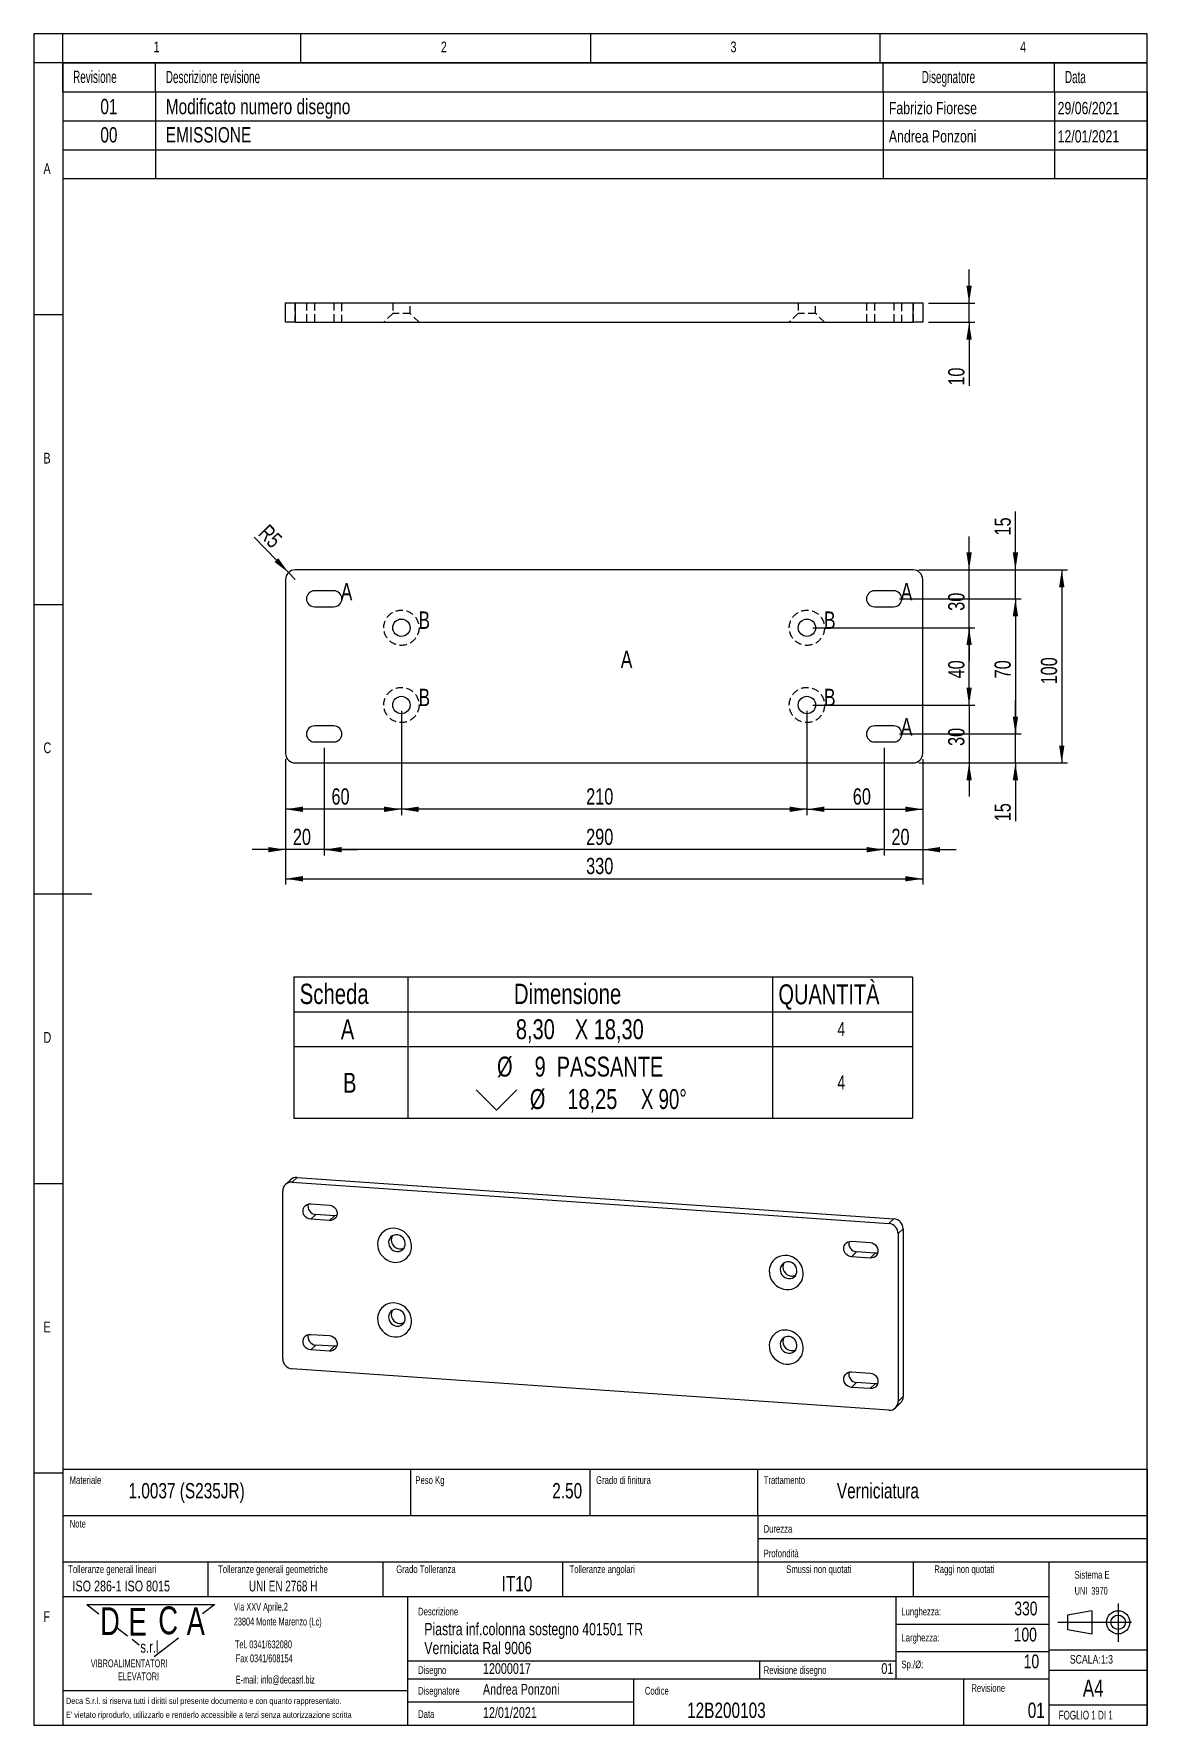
# Model space of a CAD drawing. Extents: x 23 to 600, y 10 to 886.
import ezdxf

# ---------------------------------------------------------------- set-up
doc = ezdxf.new("R2010")
doc.units = 0
doc.header["$LTSCALE"] = 3
doc.linetypes.add('CENTERX2', pattern=[20.32, 12.7, -2.54, 2.54, -2.54])
doc.linetypes.add('HIDDEN', pattern=[1.905, 1.27, -0.635])
doc.layers.get('0').update_dxf_attribs({"linetype": 'CONTINUOUS'})
doc.layers.add('FORMAT', color=7, linetype='CONTINUOUS')
doc.layers.add('TESTO', color=179, linetype='CONTINUOUS')
doc.styles.add('SLDTEXTSTYLE0', font='TXT', dxfattribs={"width": 0.75})
doc.styles.add('SLDTEXTSTYLE1', font='TXT', dxfattribs={"width": 0.692308})
doc.styles.add('SLDTEXTSTYLE2', font='TXT', dxfattribs={"width": 0.694444})
doc.styles.add('SLDTEXTSTYLE3', font='TXT', dxfattribs={"width": 0.732984})
doc.styles.add('SLDTEXTSTYLE4', font='TXT', dxfattribs={"width": 0.643617})
doc.styles.add('SLDTEXTSTYLE5', font='TXT', dxfattribs={"width": 0.605})
doc.styles.add('SLDTEXTSTYLE6', font='TXT', dxfattribs={"width": 0.7})
doc.dimstyles.new('SLDDIMSTYLE0', dxfattribs={"dimtxt": 8.4, "dimasz": 9, "dimexe": 0, "dimexo": 0.0625, "dimgap": 2.1, "dimtad": 1, "dimrnd": 1e-09, "dimzin": 12, "dimtxsty": 'SLDTEXTSTYLE0', "dimsah": 1, "dimcen": 0.09, "dimazin": 3, "dimtfac": 1, "dimtmove": 0, "dimatfit": 3, "dimtolj": 1, "dimtzin": 12})
doc.dimstyles.new('SLDDIMSTYLE1', dxfattribs={"dimtxt": 8.4, "dimasz": 9, "dimexe": 0, "dimexo": 0.0625, "dimgap": 2.1, "dimtad": 1, "dimrnd": 1e-09, "dimzin": 12, "dimtxsty": 'SLDTEXTSTYLE0', "dimsah": 1, "dimcen": 0.09, "dimazin": 3, "dimtfac": 1, "dimtofl": 0, "dimtmove": 0, "dimatfit": 3, "dimtolj": 1, "dimtzin": 12})
doc.dimstyles.new('SLDDIMSTYLE2', dxfattribs={"dimtxt": 8.4, "dimasz": 9, "dimexe": 0, "dimexo": 0.0625, "dimgap": 2.1, "dimtad": 1, "dimrnd": 1e-09, "dimzin": 12, "dimtxsty": 'SLDTEXTSTYLE0', "dimsah": 1, "dimcen": 0, "dimazin": 3, "dimtfac": 1, "dimtofl": 0, "dimtmove": 0, "dimatfit": 3, "dimtolj": 1, "dimtzin": 12})

# ---------------------------------------------------------------- blocks, each defined once
blk = doc.blocks.new('SW_NOTE_0')
at = {"color": 0, "linetype": 'CONTINUOUS', "char_height": 3.969, "attachment_point": 1}
for s, insert, style in [('Sistema E', (0, 5.12), 'SLDTEXTSTYLE0'), ('UNI  3970', (0, -3.18), 'SLDTEXTSTYLE2')]:
    blk.add_mtext(s, dxfattribs=dict(at, insert=insert, style=style))
blk = doc.blocks.new('SW_NOTE_0_1')
at = {"color": 0, "linetype": 'CONTINUOUS', "char_height": 3.175, "attachment_point": 1, "style": 'SLDTEXTSTYLE0'}
for s, insert in [('Deca S.r.l. si riserva tutti i diritti sul presente documento e con quanto rappresentato.', (0, 4.09)), ("E' vietato riprodurlo, utilizzarlo e renderlo accessibile a terzi senza autorizzazione scritta", (0, -3.14))]:
    blk.add_mtext(s, dxfattribs=dict(at, insert=insert))
blk = doc.blocks.new('SW_SYMBOL_HOLE_SINK')
at = {"color": 0, "linetype": 'CONTINUOUS'}
for p, q in [((0, 2625), (2400, 225)), ((2400, 225), (4800, 2625))]:
    blk.add_line(p, q, dxfattribs=at)
blk = doc.blocks.new('SW_TABLEANNOTATION_0')
at = {"color": 0, "linetype": 'CONTINUOUS'}
for p, q in [((0, 0), (0, -18.09)), ((0, 0), (59.03, 0)), ((59.03, 0), (59.03, -18.09)), ((59.03, 0), (248.04, 0)), ((248.04, 0), (248.04, -18.09)), ((248.04, 0), (320.42, 0)), ((320.42, 0), (320.42, -18.09)), ((0, -18.09), (59.03, -18.09)), ((0, -18.09), (0, -36.18)), ((59.03, -18.09), (248.04, -18.09)), ((59.03, -18.09), (59.03, -36.18)), ((248.04, -18.09), (320.42, -18.09)), ((248.04, -18.09), (248.04, -36.18)), ((320.42, -18.09), (320.42, -36.18)), ((0, -36.18), (0, -73.16)), ((0, -36.18), (59.03, -36.18)), ((59.03, -36.18), (59.03, -73.16)), ((59.03, -36.18), (248.04, -36.18)), ((248.04, -36.18), (248.04, -73.16)), ((248.04, -36.18), (320.42, -36.18)), ((320.42, -36.18), (320.42, -73.16)), ((0, -73.16), (59.03, -73.16)), ((59.03, -73.16), (248.04, -73.16)), ((248.04, -73.16), (320.42, -73.16))]:
    blk.add_line(p, q, dxfattribs=at)
at = {"color": 0, "linetype": 'CONTINUOUS', "xscale": 0.0043935303, "yscale": 0.0043935303, "zscale": 0.0043935303}
blk.add_blockref('SW_SYMBOL_HOLE_SINK', (94.4, -70.03), dxfattribs=at)
at = {"color": 0, "linetype": 'CONTINUOUS', "attachment_point": 1}
for s, insert, char_height, style in [('Scheda', (3.1, -3.6), 10.5, 'SLDTEXTSTYLE0'), ('Dimensione', (114.03, -3.6), 10.5, 'SLDTEXTSTYLE0'), ('QUANTITÀ', (251.04, -3.92), 10.319, 'SLDTEXTSTYLE0'), ('A', (24.42, -22.01), 10.32, 'SLDTEXTSTYLE0'), ('8,30', (115.06, -22.01), 10.319, 'SLDTEXTSTYLE0'), ('X 18,30', (145.6, -22.01), 10.319, 'SLDTEXTSTYLE0'), ('4', (281.57, -23.4), 7.2, 'SLDTEXTSTYLE0'), ('%%c', (105.3, -41.36), 10.319, 'SLDTEXTSTYLE0'), ('9', (124.75, -41.36), 10.32, 'SLDTEXTSTYLE0'), ('PASSANTE', (136.18, -41.36), 10.319, 'SLDTEXTSTYLE0'), ('B', (25.57, -49.76), 10.32, 'SLDTEXTSTYLE0'), ('4', (281.57, -51.09), 7.2, 'SLDTEXTSTYLE0'), ('%%c', (122.27, -58.16), 10.319, 'SLDTEXTSTYLE0'), ('18,25', (141.71, -58.16), 10.319, 'SLDTEXTSTYLE0'), ('X 90°', (179.82, -58.16), 10.319, 'SLDTEXTSTYLE6')]:
    blk.add_mtext(s, dxfattribs=dict(at, insert=insert, char_height=char_height, style=style))
blk = doc.blocks.new('_D')
at = {"color": 7, "linetype": 'CONTINUOUS'}
for p, q in [((463.62, 516.68), (463.62, 460.92)), ((483.62, 510.83), (483.62, 460.92)), ((463.62, 463.92), (446.31, 463.92)), ((463.62, 463.92), (483.62, 463.92)), ((483.62, 463.92), (500.93, 463.92))]:
    blk.add_line(p, q, dxfattribs=at)
for points in [[(463.62, 463.92), (454.62, 465.3), (454.62, 462.53)], [(483.62, 463.92), (492.62, 462.53), (492.62, 465.3)]]:
    blk.add_solid(points, dxfattribs=at)
at = {"color": 7, "linetype": 'CONTINUOUS', "insert": (467.41, 474.74), "char_height": 8.4, "attachment_point": 1, "style": 'SLDTEXTSTYLE0'}
blk.add_mtext('20', dxfattribs=at)
blk = doc.blocks.new('_D_1')
at = {"color": 7, "linetype": 'CONTINUOUS'}
for p, q in [((173.62, 516.68), (173.62, 460.92)), ((463.62, 516.68), (463.62, 460.92)), ((463.62, 463.92), (173.62, 463.92))]:
    blk.add_line(p, q, dxfattribs=at)
for points in [[(173.62, 463.92), (182.62, 462.53), (182.62, 465.3)], [(463.62, 463.92), (454.62, 465.3), (454.62, 462.53)]]:
    blk.add_solid(points, dxfattribs=at)
at = {"color": 7, "linetype": 'CONTINUOUS', "insert": (309.31, 474.74), "char_height": 8.4, "attachment_point": 1, "style": 'SLDTEXTSTYLE0'}
blk.add_mtext('290', dxfattribs=at)
blk = doc.blocks.new('_D_2')
at = {"color": 7, "linetype": 'CONTINUOUS'}
for p, q in [((153.62, 510.83), (153.62, 460.92)), ((173.62, 516.68), (173.62, 460.92)), ((153.62, 463.92), (136.31, 463.92)), ((173.62, 463.92), (153.62, 463.92)), ((173.62, 463.92), (190.93, 463.92))]:
    blk.add_line(p, q, dxfattribs=at)
for points in [[(153.62, 463.92), (144.62, 465.3), (144.62, 462.53)], [(173.62, 463.92), (182.62, 462.53), (182.62, 465.3)]]:
    blk.add_solid(points, dxfattribs=at)
at = {"color": 7, "linetype": 'CONTINUOUS', "insert": (157.41, 474.74), "char_height": 8.4, "attachment_point": 1, "style": 'SLDTEXTSTYLE0'}
blk.add_mtext('20', dxfattribs=at)
blk = doc.blocks.new('_D_3')
at = {"color": 7, "linetype": 'CONTINUOUS'}
for p, q in [((426.62, 578.83), (510.62, 578.83)), ((507.62, 538.83), (507.62, 578.83)), ((426.62, 538.83), (510.62, 538.83))]:
    blk.add_line(p, q, dxfattribs=at)
for points in [[(507.62, 578.83), (506.24, 569.83), (509.01, 569.83)], [(507.62, 538.83), (509.01, 547.83), (506.24, 547.83)]]:
    blk.add_solid(points, dxfattribs=at)
at = {"color": 7, "linetype": 'CONTINUOUS', "insert": (496.79, 552.62), "char_height": 8.4, "attachment_point": 1, "rotation": 90, "style": 'SLDTEXTSTYLE0'}
blk.add_mtext('40', dxfattribs=at)
blk = doc.blocks.new('_D_4')
at = {"color": 7, "linetype": 'CONTINUOUS'}
for p, q in [((507.62, 608.83), (507.62, 626.14)), ((481.62, 608.83), (510.62, 608.83)), ((507.62, 578.83), (507.62, 608.83)), ((426.62, 578.83), (510.62, 578.83)), ((507.62, 578.83), (507.62, 561.52))]:
    blk.add_line(p, q, dxfattribs=at)
for points in [[(507.62, 608.83), (509.01, 617.83), (506.24, 617.83)], [(507.62, 578.83), (506.24, 569.83), (509.01, 569.83)]]:
    blk.add_solid(points, dxfattribs=at)
at = {"color": 7, "linetype": 'CONTINUOUS', "insert": (496.79, 587.62), "char_height": 8.4, "attachment_point": 1, "rotation": 90, "style": 'SLDTEXTSTYLE0'}
blk.add_mtext('30', dxfattribs=at)
blk = doc.blocks.new('_D_5')
at = {"color": 7, "linetype": 'CONTINUOUS'}
for p, q in [((507.62, 538.83), (507.62, 556.14)), ((426.62, 538.83), (510.62, 538.83)), ((507.62, 538.83), (507.62, 508.83)), ((481.62, 508.83), (510.62, 508.83)), ((507.62, 508.83), (507.62, 491.52))]:
    blk.add_line(p, q, dxfattribs=at)
for points in [[(507.62, 538.83), (509.01, 547.83), (506.24, 547.83)], [(507.62, 508.83), (506.24, 499.83), (509.01, 499.83)]]:
    blk.add_solid(points, dxfattribs=at)
at = {"color": 7, "linetype": 'CONTINUOUS', "insert": (496.79, 517.62), "char_height": 8.4, "attachment_point": 1, "rotation": 90, "style": 'SLDTEXTSTYLE0'}
blk.add_mtext('30', dxfattribs=at)
blk = doc.blocks.new('_D_6')
at = {"color": 7, "linetype": 'CONTINUOUS'}
for p, q in [((471.62, 593.83), (534.62, 593.83)), ((531.62, 593.83), (531.62, 523.83)), ((471.62, 523.83), (534.62, 523.83))]:
    blk.add_line(p, q, dxfattribs=at)
for points in [[(531.62, 593.83), (530.24, 584.83), (533.01, 584.83)], [(531.62, 523.83), (533.01, 532.83), (530.24, 532.83)]]:
    blk.add_solid(points, dxfattribs=at)
at = {"color": 7, "linetype": 'CONTINUOUS', "insert": (520.79, 552.62), "char_height": 8.4, "attachment_point": 1, "rotation": 90, "style": 'SLDTEXTSTYLE0'}
blk.add_mtext('70', dxfattribs=at)
blk = doc.blocks.new('_D_7')
at = {"color": 7, "linetype": 'CONTINUOUS'}
for p, q in [((531.62, 608.83), (531.62, 639.04)), ((481.62, 608.83), (534.62, 608.83)), ((531.62, 593.83), (531.62, 608.83)), ((471.62, 593.83), (534.62, 593.83)), ((531.62, 593.83), (531.62, 576.52))]:
    blk.add_line(p, q, dxfattribs=at)
for points in [[(531.62, 608.83), (533.01, 617.83), (530.24, 617.83)], [(531.62, 593.83), (530.24, 584.83), (533.01, 584.83)]]:
    blk.add_solid(points, dxfattribs=at)
at = {"color": 7, "linetype": 'CONTINUOUS', "insert": (520.79, 626.62), "char_height": 8.4, "attachment_point": 1, "rotation": 90, "style": 'SLDTEXTSTYLE0'}
blk.add_mtext('15', dxfattribs=at)
blk = doc.blocks.new('_D_8')
at = {"color": 7, "linetype": 'CONTINUOUS'}
for p, q in [((531.62, 523.83), (531.62, 541.14)), ((471.62, 523.83), (534.62, 523.83)), ((531.62, 508.83), (531.62, 523.83)), ((481.62, 508.83), (534.62, 508.83)), ((531.62, 508.83), (531.62, 478.62))]:
    blk.add_line(p, q, dxfattribs=at)
for points in [[(531.62, 523.83), (533.01, 532.83), (530.24, 532.83)], [(531.62, 508.83), (530.24, 499.83), (533.01, 499.83)]]:
    blk.add_solid(points, dxfattribs=at)
at = {"color": 7, "linetype": 'CONTINUOUS', "insert": (520.79, 478.62), "char_height": 8.4, "attachment_point": 1, "rotation": 90, "style": 'SLDTEXTSTYLE0'}
blk.add_mtext('15', dxfattribs=at)
blk = doc.blocks.new('_D_9')
at = {"color": 7, "linetype": 'CONTINUOUS'}
for p, q in [((481.62, 608.83), (558.62, 608.83)), ((555.62, 608.83), (555.62, 508.83)), ((481.62, 508.83), (558.62, 508.83))]:
    blk.add_line(p, q, dxfattribs=at)
for points in [[(555.62, 608.83), (554.24, 599.83), (557.01, 599.83)], [(555.62, 508.83), (557.01, 517.83), (554.24, 517.83)]]:
    blk.add_solid(points, dxfattribs=at)
at = {"color": 7, "linetype": 'CONTINUOUS', "insert": (544.79, 549.52), "char_height": 8.4, "attachment_point": 1, "rotation": 90, "style": 'SLDTEXTSTYLE0'}
blk.add_mtext('100', dxfattribs=at)
blk = doc.blocks.new('_D_10')
at = {"color": 7, "linetype": 'CONTINUOUS'}
for p, q in [((213.62, 535.83), (213.62, 481.83)), ((423.62, 535.83), (423.62, 481.83)), ((423.62, 484.83), (213.62, 484.83))]:
    blk.add_line(p, q, dxfattribs=at)
for points in [[(213.62, 484.83), (222.62, 483.45), (222.62, 486.22)], [(423.62, 484.83), (414.62, 486.22), (414.62, 483.45)]]:
    blk.add_solid(points, dxfattribs=at)
at = {"color": 7, "linetype": 'CONTINUOUS', "insert": (309.31, 495.66), "char_height": 8.4, "attachment_point": 1, "style": 'SLDTEXTSTYLE0'}
blk.add_mtext('210', dxfattribs=at)
blk = doc.blocks.new('_D_11')
at = {"color": 7, "linetype": 'CONTINUOUS'}
for p, q in [((213.62, 535.83), (213.62, 481.83)), ((153.62, 510.83), (153.62, 481.83)), ((213.62, 484.83), (153.62, 484.83))]:
    blk.add_line(p, q, dxfattribs=at)
for points in [[(153.62, 484.83), (162.62, 483.45), (162.62, 486.22)], [(213.62, 484.83), (204.62, 486.22), (204.62, 483.45)]]:
    blk.add_solid(points, dxfattribs=at)
at = {"color": 7, "linetype": 'CONTINUOUS', "insert": (177.41, 495.66), "char_height": 8.4, "attachment_point": 1, "style": 'SLDTEXTSTYLE0'}
blk.add_mtext('60', dxfattribs=at)
blk = doc.blocks.new('_D_12')
at = {"color": 7, "linetype": 'CONTINUOUS'}
for p, q in [((423.62, 535.83), (423.62, 481.83)), ((483.62, 510.83), (483.62, 481.83)), ((423.62, 484.83), (483.62, 484.83))]:
    blk.add_line(p, q, dxfattribs=at)
for points in [[(423.62, 484.83), (432.62, 483.45), (432.62, 486.22)], [(483.62, 484.83), (474.62, 486.22), (474.62, 483.45)]]:
    blk.add_solid(points, dxfattribs=at)
at = {"color": 7, "linetype": 'CONTINUOUS', "insert": (447.41, 495.66), "char_height": 8.4, "attachment_point": 1, "style": 'SLDTEXTSTYLE0'}
blk.add_mtext('60', dxfattribs=at)
blk = doc.blocks.new('_D_13')
at = {"color": 7, "linetype": 'CONTINUOUS'}
for p, q in [((153.62, 510.83), (153.62, 445.83)), ((483.62, 510.83), (483.62, 445.83)), ((153.62, 448.83), (483.62, 448.83))]:
    blk.add_line(p, q, dxfattribs=at)
for points in [[(153.62, 448.83), (162.62, 447.45), (162.62, 450.22)], [(483.62, 448.83), (474.62, 450.22), (474.62, 447.45)]]:
    blk.add_solid(points, dxfattribs=at)
at = {"color": 7, "linetype": 'CONTINUOUS', "insert": (309.31, 459.66), "char_height": 8.4, "attachment_point": 1, "style": 'SLDTEXTSTYLE0'}
blk.add_mtext('330', dxfattribs=at)
blk = doc.blocks.new('_D_14')
at = {"color": 7, "linetype": 'CONTINUOUS'}
for q in [(137.45, 625.68), (158.62, 603.83)]:
    blk.add_line((155.14, 607.42), q, dxfattribs=at)
blk.add_solid([(155.14, 607.42), (149.87, 614.85), (147.88, 612.92)], dxfattribs=at)
at = {"color": 7, "linetype": 'CONTINUOUS', "insert": (145.06, 633.05), "char_height": 8.4, "attachment_point": 1, "rotation": 314.0984, "style": 'SLDTEXTSTYLE0'}
blk.add_mtext('R5', dxfattribs=at)
blk = doc.blocks.new('_D_15')
at = {"color": 7, "linetype": 'CONTINUOUS'}
for p, q in [((507.62, 747.04), (507.62, 764.35)), ((486.62, 747.04), (510.62, 747.04)), ((507.62, 737.04), (507.62, 747.04)), ((486.62, 737.04), (510.62, 737.04)), ((507.62, 737.04), (507.62, 704.22))]:
    blk.add_line(p, q, dxfattribs=at)
for points in [[(507.62, 747.04), (509.01, 756.04), (506.24, 756.04)], [(507.62, 737.04), (506.24, 728.04), (509.01, 728.04)]]:
    blk.add_solid(points, dxfattribs=at)
at = {"color": 7, "linetype": 'CONTINUOUS', "insert": (496.79, 704.22), "char_height": 8.4, "attachment_point": 1, "rotation": 90, "style": 'SLDTEXTSTYLE0'}
blk.add_mtext('10', dxfattribs=at)

msp = doc.modelspace()

# ---------------------------------------------------------------- linework, layer by layer
at = {"color": 7, "linetype": 'CONTINUOUS'}
for p, q in [((599.853, 886.456), (23.253, 886.456)), ((23.253, 886.456), (23.253, 10.456)), ((38.253, 871.456), (38.253, 886.456)), ((161.553, 871.456), (161.553, 886.456)), ((311.553, 886.456), (311.553, 871.456)), ((461.553, 871.456), (461.553, 886.456)), ((599.853, 871.456), (599.853, 886.456)), ((38.253, 871.456), (23.253, 871.456)), ((38.253, 871.456), (38.253, 10.456)), ((599.853, 871.456), (38.253, 871.456)), ((38.253, 856.456), (38.253, 871.456)), ((38.253, 871.456), (599.853, 871.456)), ((86.253, 856.456), (86.253, 871.456)), ((463.089, 856.456), (463.089, 871.456)), ((551.853, 856.456), (551.853, 871.456)), ((599.853, 10.456), (599.853, 871.456)), ((599.853, 856.456), (599.853, 871.456)), ((38.253, 856.456), (599.853, 856.456)), ((38.253, 856.456), (38.253, 811.456)), ((86.253, 856.456), (86.253, 811.456)), ((463.089, 856.456), (463.089, 811.456)), ((551.853, 856.456), (551.853, 811.456)), ((599.853, 856.456), (599.853, 811.456)), ((38.253, 841.456), (599.853, 841.456)), ((38.253, 826.456), (599.853, 826.456)), ((38.253, 811.456), (599.853, 811.456)), ((153.621, 737.043), (153.621, 747.043)), ((153.621, 747.043), (158.621, 747.043)), ((158.621, 747.043), (158.621, 737.043)), ((158.621, 747.043), (478.621, 747.043)), ((478.621, 737.043), (478.621, 747.043)), ((478.621, 747.043), (483.621, 747.043)), ((483.621, 747.043), (483.621, 737.043)), ((38.253, 740.956), (23.253, 740.956)), ((158.621, 737.043), (153.621, 737.043)), ((158.621, 737.043), (478.621, 737.043)), ((483.621, 737.043), (478.621, 737.043)), ((478.621, 608.831), (158.621, 608.831)), ((153.621, 603.831), (153.621, 513.831)), ((178.621, 597.981), (168.621, 597.981)), ((468.621, 597.981), (458.621, 597.981)), ((483.621, 513.831), (483.621, 603.831)), ((23.253, 590.956), (38.253, 590.956)), ((168.621, 589.681), (178.621, 589.681)), ((458.621, 589.681), (468.621, 589.681)), ((178.621, 527.981), (168.621, 527.981)), ((468.621, 527.981), (458.621, 527.981)), ((168.621, 519.681), (178.621, 519.681)), ((458.621, 519.681), (468.621, 519.681)), ((158.621, 508.831), (478.621, 508.831)), ((23.253, 440.956), (53.253, 440.956)), ((23.253, 290.956), (38.253, 290.956)), ((156.098, 292.908), (153.51, 290.408)), ((159.572, 294.141), (156.984, 291.641)), ((156.984, 291.641), (466.08, 270.205)), ((159.572, 294.141), (468.668, 272.705)), ((152.154, 200.213), (152.154, 287.146)), ((166.643, 280.491), (176.302, 279.821)), ((169.231, 274.974), (166.643, 272.474)), ((176.302, 271.804), (166.643, 272.474)), ((178.89, 274.304), (169.231, 274.974)), ((178.89, 274.304), (176.302, 271.804)), ((466.08, 270.205), (468.668, 272.705)), ((473.498, 267.541), (470.909, 265.041)), ((470.909, 265.041), (470.909, 178.107)), ((473.498, 267.541), (473.498, 180.607)), ((446.761, 261.065), (456.421, 260.395)), ((449.35, 255.547), (446.761, 253.047)), ((459.009, 254.878), (449.35, 255.547)), ((459.009, 254.878), (456.421, 252.378)), ((456.421, 252.378), (446.761, 253.047)), ((166.643, 212.876), (176.302, 212.206)), ((169.231, 207.359), (166.643, 204.859)), ((176.302, 204.189), (166.643, 204.859)), ((178.89, 206.689), (169.231, 207.359)), ((178.89, 206.689), (176.302, 204.189)), ((466.08, 173.613), (156.984, 195.049)), ((446.761, 193.45), (456.421, 192.78)), ((449.35, 187.933), (446.761, 185.433)), ((456.421, 184.763), (446.761, 185.433)), ((459.009, 187.263), (449.35, 187.933)), ((459.009, 187.263), (456.421, 184.763)), ((38.253, 182.285), (38.253, 10.456)), ((38.253, 180.686), (38.253, 125.206)), ((469.554, 174.846), (472.142, 177.346)), ((470.909, 178.107), (473.498, 180.607)), ((38.253, 140.956), (23.253, 140.956)), ((38.252, 143.056), (38.252, 10.456)), ((38.252, 143.056), (599.853, 143.056)), ((218.252, 143.056), (218.252, 119.056)), ((311.252, 143.056), (311.252, 119.056)), ((398.252, 119.056), (398.252, 143.056)), ((599.853, 143.056), (599.853, 10.456)), ((38.252, 119.056), (599.853, 119.056)), ((398.252, 119.056), (398.252, 95.053)), ((398.252, 107.056), (599.853, 107.056)), ((38.252, 95.053), (599.853, 95.053)), ((113.452, 95.053), (113.452, 77.056)), ((204.044, 95.053), (204.044, 77.056)), ((296.984, 95.053), (296.984, 77.056)), ((398.301, 95.053), (398.301, 77.056)), ((478.687, 95.053), (478.687, 77.056)), ((548.852, 95.053), (548.852, 10.456)), ((38.252, 77.056), (216.752, 77.056)), ((216.752, 77.056), (216.752, 10.456)), ((216.752, 77.056), (548.852, 77.056)), ((469.754, 77.056), (469.754, 62.856)), ((469.754, 62.856), (469.754, 48.656)), ((469.754, 62.856), (548.852, 62.856)), ((571.277, 69.641), (558.515, 67.391)), ((558.515, 67.391), (558.515, 59.891)), ((571.277, 69.641), (571.216, 57.641)), ((571.216, 57.641), (558.515, 59.891)), ((469.754, 48.656), (469.754, 34.456)), ((469.754, 48.656), (548.852, 48.656)), ((548.852, 49.456), (599.853, 49.456)), ((548.853, 49.456), (599.853, 49.456)), ((548.853, 49.456), (548.853, 10.456)), ((216.752, 43.756), (469.754, 43.756)), ((399.054, 43.756), (399.054, 34.456)), ((548.853, 38.956), (599.853, 38.956)), ((38.252, 28.456), (216.949, 28.456)), ((216.752, 34.456), (548.852, 34.456)), ((333.815, 34.456), (333.815, 10.456)), ((504.771, 34.456), (504.771, 10.456)), ((333.815, 22.456), (216.752, 22.456)), ((548.853, 20.956), (599.853, 20.956)), ((23.253, 10.456), (38.253, 10.456)), ((38.252, 10.456), (599.853, 10.456)), ((38.253, 10.456), (599.853, 10.456))]:
    msp.add_line(p, q, dxfattribs=at)
at = {"color": 7, "linetype": 'HIDDEN'}
for p, q in [((158.621, 737.043), (158.621, 747.043)), ((164.471, 747.043), (164.471, 737.043)), ((168.621, 747.043), (168.621, 737.043)), ((178.621, 747.043), (178.621, 737.043)), ((182.771, 737.043), (182.771, 747.043)), ((209.121, 747.043), (209.121, 741.668)), ((218.121, 741.668), (218.121, 747.043)), ((419.121, 747.043), (419.121, 741.668)), ((428.121, 741.668), (428.121, 747.043)), ((454.471, 747.043), (454.471, 737.043)), ((458.621, 747.043), (458.621, 737.043)), ((468.621, 747.043), (468.621, 737.043)), ((472.771, 737.043), (472.771, 747.043)), ((478.621, 747.043), (478.621, 737.043)), ((209.121, 741.668), (204.496, 737.043)), ((218.121, 741.668), (209.121, 741.668)), ((222.746, 737.043), (218.121, 741.668)), ((419.121, 741.668), (414.496, 737.043)), ((428.121, 741.668), (419.121, 741.668)), ((432.746, 737.043), (428.121, 741.668))]:
    msp.add_line(p, q, dxfattribs=at)
at = {"color": 7, "linetype": 'CENTERX2'}
for p, q in [((584.833, 73.482), (584.833, 53.698)), ((553.654, 63.726), (594.147, 63.726))]:
    msp.add_line(p, q, dxfattribs=at)
at = {"color": 7, "linetype": 'CONTINUOUS', "flags": 128}
for points in [[(166.643, 272.474), (165.684, 272.657), (164.78, 273.062), (163.985, 273.666), (163.344, 274.434), (162.895, 275.321), (162.663, 276.275), (162.663, 277.241), (162.895, 278.164), (163.344, 278.988), (163.985, 279.667), (164.78, 280.161), (165.684, 280.441), (166.643, 280.491)], [(176.302, 279.821), (177.261, 279.638), (178.165, 279.233), (178.96, 278.629), (179.601, 277.861), (180.05, 276.974), (180.281, 276.02), (180.281, 275.053), (180.05, 274.131), (179.601, 273.307), (178.96, 272.628), (178.165, 272.134), (177.261, 271.854), (176.302, 271.804)], [(180.149, 274.419), (179.85, 274.354), (178.89, 274.304)], [(210.109, 250.165), (211.523, 250.181), (212.901, 250.425), (214.206, 250.89), (215.404, 251.565), (216.466, 252.432), (217.363, 253.469), (218.073, 254.648), (218.576, 255.94), (218.859, 257.31), (218.916, 258.723), (218.745, 260.143), (218.351, 261.533), (217.743, 262.857), (216.937, 264.08), (215.954, 265.171), (214.82, 266.102), (213.564, 266.848), (212.219, 267.391), (210.819, 267.715), (209.4, 267.814), (208, 267.683), (206.655, 267.327), (205.399, 266.755), (204.265, 265.982), (203.282, 265.027), (202.476, 263.915), (201.868, 262.676), (201.474, 261.341), (201.303, 259.945), (201.36, 258.523), (201.643, 257.114), (202.146, 255.753), (202.856, 254.475), (203.753, 253.314), (204.814, 252.3), (206.013, 251.459), (207.318, 250.812), (208.696, 250.377), (210.109, 250.165)], [(211.307, 255.789), (212.309, 255.836), (213.257, 256.116), (214.101, 256.612), (214.793, 257.298), (215.298, 258.137), (215.587, 259.084), (215.646, 260.087), (215.471, 261.093), (215.071, 262.048), (214.468, 262.899), (213.695, 263.601), (212.793, 264.117), (211.811, 264.418), (210.802, 264.488), (209.82, 264.323), (208.918, 263.933), (208.145, 263.337), (207.542, 262.57), (207.142, 261.671), (206.967, 260.689), (207.026, 259.677), (207.315, 258.69), (207.82, 257.781), (208.513, 256.999), (209.356, 256.386), (210.304, 255.975), (211.307, 255.789)], [(446.761, 253.047), (445.802, 253.23), (444.898, 253.636), (444.103, 254.24), (443.462, 255.008), (443.013, 255.894), (442.782, 256.849), (442.782, 257.815), (443.013, 258.737), (443.462, 259.562), (444.103, 260.241), (444.898, 260.735), (445.802, 261.015), (446.761, 261.065)], [(456.421, 260.395), (457.38, 260.212), (458.283, 259.806), (459.079, 259.202), (459.72, 258.435), (460.169, 257.548), (460.4, 256.593), (460.4, 255.627), (460.169, 254.705), (459.72, 253.88), (459.079, 253.201), (458.283, 252.708), (457.38, 252.428), (456.421, 252.378)], [(460.268, 254.993), (459.968, 254.928), (459.009, 254.878)], [(412.954, 236.098), (414.368, 236.114), (415.745, 236.358), (417.05, 236.823), (418.249, 237.498), (419.311, 238.365), (420.208, 239.402), (420.917, 240.581), (421.42, 241.872), (421.704, 243.242), (421.761, 244.656), (421.59, 246.076), (421.195, 247.466), (420.587, 248.789), (419.781, 250.013), (418.799, 251.104), (417.665, 252.035), (416.409, 252.781), (415.063, 253.323), (413.663, 253.648), (412.245, 253.746), (410.845, 253.616), (409.499, 253.26), (408.243, 252.688), (407.109, 251.914), (406.126, 250.96), (405.321, 249.848), (404.713, 248.609), (404.318, 247.274), (404.147, 245.877), (404.204, 244.456), (404.488, 243.047), (404.991, 241.685), (405.7, 240.408), (406.597, 239.247), (407.659, 238.233), (408.858, 237.391), (410.163, 236.745), (411.54, 236.31), (412.954, 236.098)], [(414.151, 241.721), (415.153, 241.769), (416.102, 242.048), (416.945, 242.544), (417.638, 243.23), (418.142, 244.07), (418.432, 245.016), (418.49, 246.02), (418.315, 247.026), (417.915, 247.98), (417.313, 248.832), (416.539, 249.534), (415.638, 250.049), (414.656, 250.35), (413.646, 250.42), (412.664, 250.256), (411.762, 249.865), (410.989, 249.27), (410.387, 248.502), (409.987, 247.603), (409.812, 246.622), (409.87, 245.61), (410.16, 244.623), (410.664, 243.714), (411.357, 242.932), (412.2, 242.319), (413.149, 241.908), (414.151, 241.721)], [(210.109, 211.528), (211.523, 211.544), (212.901, 211.788), (214.206, 212.253), (215.404, 212.928), (216.466, 213.795), (217.363, 214.832), (218.073, 216.011), (218.576, 217.303), (218.859, 218.673), (218.916, 220.086), (218.745, 221.506), (218.351, 222.896), (217.743, 224.22), (216.937, 225.443), (215.954, 226.534), (214.82, 227.465), (213.564, 228.211), (212.219, 228.754), (210.819, 229.078), (209.4, 229.177), (208, 229.046), (206.655, 228.69), (205.399, 228.118), (204.265, 227.345), (203.282, 226.39), (202.476, 225.278), (201.868, 224.039), (201.474, 222.704), (201.303, 221.308), (201.36, 219.886), (201.643, 218.477), (202.146, 217.116), (202.856, 215.838), (203.753, 214.677), (204.814, 213.663), (206.013, 212.822), (207.318, 212.175), (208.696, 211.74), (210.109, 211.528)], [(211.307, 217.152), (212.309, 217.199), (213.257, 217.479), (214.101, 217.975), (214.793, 218.661), (215.298, 219.5), (215.587, 220.447), (215.646, 221.45), (215.471, 222.456), (215.071, 223.411), (214.468, 224.262), (213.695, 224.964), (212.793, 225.48), (211.811, 225.781), (210.802, 225.851), (209.82, 225.686), (208.918, 225.295), (208.145, 224.7), (207.542, 223.933), (207.142, 223.034), (206.967, 222.052), (207.026, 221.04), (207.315, 220.053), (207.82, 219.144), (208.513, 218.362), (209.356, 217.749), (210.304, 217.338), (211.307, 217.152)], [(166.643, 204.859), (165.684, 205.042), (164.78, 205.447), (163.985, 206.051), (163.344, 206.819), (162.895, 207.706), (162.663, 208.66), (162.663, 209.627), (162.895, 210.549), (163.344, 211.373), (163.985, 212.052), (164.78, 212.546), (165.684, 212.826), (166.643, 212.876)], [(176.302, 212.206), (177.261, 212.023), (178.165, 211.618), (178.96, 211.014), (179.601, 210.246), (180.05, 209.359), (180.281, 208.405), (180.281, 207.439), (180.05, 206.516), (179.601, 205.692), (178.96, 205.013), (178.165, 204.519), (177.261, 204.239), (176.302, 204.189)], [(412.954, 197.461), (414.368, 197.477), (415.745, 197.721), (417.05, 198.186), (418.249, 198.861), (419.311, 199.728), (420.208, 200.765), (420.917, 201.944), (421.42, 203.235), (421.704, 204.605), (421.761, 206.019), (421.59, 207.439), (421.195, 208.829), (420.587, 210.152), (419.781, 211.376), (418.799, 212.467), (417.665, 213.398), (416.409, 214.144), (415.063, 214.686), (413.663, 215.011), (412.245, 215.109), (410.845, 214.979), (409.499, 214.623), (408.243, 214.051), (407.109, 213.277), (406.126, 212.323), (405.321, 211.211), (404.713, 209.972), (404.318, 208.637), (404.147, 207.24), (404.204, 205.819), (404.488, 204.41), (404.991, 203.048), (405.7, 201.771), (406.597, 200.61), (407.659, 199.596), (408.858, 198.754), (410.163, 198.108), (411.54, 197.673), (412.954, 197.461)], [(414.151, 203.084), (415.153, 203.132), (416.102, 203.411), (416.945, 203.907), (417.638, 204.593), (418.142, 205.432), (418.432, 206.379), (418.49, 207.383), (418.315, 208.389), (417.915, 209.343), (417.313, 210.195), (416.539, 210.897), (415.638, 211.412), (414.656, 211.713), (413.646, 211.783), (412.664, 211.619), (411.762, 211.228), (410.989, 210.633), (410.387, 209.865), (409.987, 208.966), (409.812, 207.985), (409.87, 206.973), (410.16, 205.986), (410.664, 205.077), (411.357, 204.295), (412.2, 203.682), (413.149, 203.271), (414.151, 203.084)], [(180.149, 206.805), (179.85, 206.739), (178.89, 206.689)], [(446.761, 185.433), (445.802, 185.616), (444.898, 186.021), (444.103, 186.625), (443.462, 187.393), (443.013, 188.28), (442.782, 189.234), (442.782, 190.2), (443.013, 191.123), (443.462, 191.947), (444.103, 192.626), (444.898, 193.12), (445.802, 193.4), (446.761, 193.45)], [(456.421, 192.78), (457.38, 192.597), (458.283, 192.192), (459.079, 191.587), (459.72, 190.82), (460.169, 189.933), (460.4, 188.979), (460.4, 188.012), (460.169, 187.09), (459.72, 186.265), (459.079, 185.587), (458.283, 185.093), (457.38, 184.813), (456.421, 184.763)], [(460.268, 187.378), (459.968, 187.313), (459.009, 187.263)]]:
    msp.add_lwpolyline(points, dxfattribs=at)
at = {"color": 7, "linetype": 'HIDDEN'}
for centre in [(213.621, 578.831), (423.621, 578.831), (213.621, 538.831), (423.621, 538.831)]:
    msp.add_circle(centre, 9.125, dxfattribs=at)
at = {"color": 7, "linetype": 'CONTINUOUS'}
for centre, radius in [((213.621, 578.831), 4.5), ((423.621, 578.831), 4.5), ((213.621, 538.831), 4.5), ((423.621, 538.831), 4.5), ((584.833, 63.726), 6), ((584.833, 63.726), 3.75)]:
    msp.add_circle(centre, radius, dxfattribs=at)
for centre, radius, start, end in [((158.621, 603.831), 5, 90, 180), ((478.621, 603.831), 5, 0, 90), ((168.621, 593.831), 4.15, 90, 270), ((178.621, 593.831), 4.15, 270, 90), ((458.621, 593.831), 4.15, 90, 270), ((468.621, 593.831), 4.15, 270, 90), ((168.621, 523.831), 4.15, 90, 270), ((178.621, 523.831), 4.15, 270, 90), ((458.621, 523.831), 4.15, 90, 270), ((468.621, 523.831), 4.15, 270, 90), ((158.621, 513.831), 5, 180, 270), ((478.621, 513.831), 5, 270, 0), ((156.612, 287.198), 4.459, 85.223201, 180.662355), ((159.213, 289.642), 4.514, 85.446876, 133.64815), ((169.538, 279.263), 4.301, 165.015988, 265.901568), ((468.254, 267.477), 5.244, 0.690044, 85.471074), ((212.955, 261.709), 4.584, 150.637286, 266.783612), ((465.666, 264.977), 5.244, 0.690044, 85.471074), ((213.009, 261.245), 4.124, 265.665318, 299.563578), ((449.657, 259.837), 4.301, 165.015988, 265.901568), ((415.799, 247.642), 4.584, 150.637286, 266.783612), ((415.854, 247.178), 4.124, 265.665318, 299.563578), ((212.955, 223.072), 4.584, 150.637286, 266.783612), ((213.009, 222.608), 4.124, 265.665318, 299.563578), ((169.538, 211.649), 4.301, 165.015988, 265.901568), ((415.799, 209.005), 4.584, 150.637286, 266.783612), ((415.854, 208.541), 4.124, 265.665318, 299.563578), ((157.398, 200.276), 5.244, 180.690044, 265.471074), ((449.657, 192.222), 4.301, 165.015988, 265.901568), ((466.451, 178.056), 4.459, 265.223201, 0.662355), ((468.991, 180.568), 4.507, 314.356061, 0.493876)]:
    msp.add_arc(centre, radius, start, end, dxfattribs=at)
at = {"layer": 'TESTO'}
for p, q in [((50.707, 72.88), (116.92, 72.88)), ((50.707, 72.88), (56.936, 68.095)), ((116.92, 72.88), (110.636, 68.053)), ((66.395, 60.828), (71.816, 56.663)), ((74.109, 54.937), (77.773, 52.07)), ((98.102, 55.531), (85.509, 45.857))]:
    msp.add_line(p, q, dxfattribs=at)

# ---------------------------------------------------------------- block references
at = {"color": 7, "linetype": 'CONTINUOUS'}
for name, p in [('SW_TABLEANNOTATION_0', (157.857, 398.068)), ('SW_NOTE_0', (562.267, 85.208)), ('SW_NOTE_0_1', (39.877, 20.539))]:
    msp.add_blockref(name, p, dxfattribs=at)

# ---------------------------------------------------------------- texts
for s, insert, char_height, attachment_point, style in [('1', (85.303, 882.46), 5.556, 1, 'SLDTEXTSTYLE0'), ('2', (234.053, 882.46), 5.556, 1, 'SLDTEXTSTYLE0'), ('3', (384.053, 882.46), 5.556, 1, 'SLDTEXTSTYLE0'), ('4', (534.053, 882.46), 5.556, 1, 'SLDTEXTSTYLE0'), ('Revisione', (43.592, 867.342), 6.35, 1, 'SLDTEXTSTYLE5'), ('Descrizione revisione', (91.597, 867.287), 6.35, 1, 'SLDTEXTSTYLE5'), ('Disegnatore', (483.076, 867.287), 6.35, 1, 'SLDTEXTSTYLE5'), ('Data', (557.231, 867.287), 6.35, 1, 'SLDTEXTSTYLE5'), ('01', (57.715, 852.765), 7.9375, 1, 'SLDTEXTSTYLE0'), ('Modificato numero disegno', (91.597, 852.765), 7.9375, 1, 'SLDTEXTSTYLE0'), ('Fabrizio Fiorese', (466.088, 851.186), 6.35, 1, 'SLDTEXTSTYLE0'), ('29/06/2021', (553.476, 851.186), 6.35, 1, 'SLDTEXTSTYLE0'), ('00', (57.715, 838.119), 7.9375, 1, 'SLDTEXTSTYLE0'), ('EMISSIONE', (91.597, 838.119), 7.9375, 1, 'SLDTEXTSTYLE0'), ('Andrea Ponzoni', (466.088, 836.54), 6.35, 1, 'SLDTEXTSTYLE0'), ('12/01/2021', (553.476, 836.54), 6.35, 1, 'SLDTEXTSTYLE0'), ('A', (28.253, 819.46), 5.556, 1, 'SLDTEXTSTYLE0'), ('B', (28.253, 669.46), 5.556, 1, 'SLDTEXTSTYLE0'), ('A', (182.212, 602.024), 9, 1, 'SLDTEXTSTYLE0'), ('A', (472.212, 602.024), 9, 1, 'SLDTEXTSTYLE0'), ('B', (222.46, 587.271), 9, 1, 'SLDTEXTSTYLE0'), ('B', (432.46, 587.271), 9, 1, 'SLDTEXTSTYLE0'), ('A', (327.212, 567.024), 9, 1, 'SLDTEXTSTYLE0'), ('B', (222.46, 547.271), 9, 1, 'SLDTEXTSTYLE0'), ('B', (432.46, 547.271), 9, 1, 'SLDTEXTSTYLE0'), ('A', (472.212, 532.024), 9, 1, 'SLDTEXTSTYLE0'), ('C', (28.253, 519.46), 5.556, 1, 'SLDTEXTSTYLE0'), ('D', (28.253, 369.46), 5.556, 1, 'SLDTEXTSTYLE0'), ('E', (28.253, 219.46), 5.556, 1, 'SLDTEXTSTYLE0'), ('Materiale', (41.799, 139.374), 3.9688, 1, 'SLDTEXTSTYLE0'), ('1.0037 (S235JR)', (72.286, 135.864), 7.9375, 1, 'SLDTEXTSTYLE0'), ('Peso Kg', (220.861, 139.374), 3.9688, 1, 'SLDTEXTSTYLE0'), ('2.50', (307.231, 135.864), 7.9375, 3, 'SLDTEXTSTYLE0'), ('Grado di finitura', (314.449, 139.374), 3.96875, 1, 'SLDTEXTSTYLE0'), ('Trattamento', (401.252, 139.374), 3.96875, 1, 'SLDTEXTSTYLE0'), ('Verniciatura', (439.169, 135.864), 7.9375, 1, 'SLDTEXTSTYLE0'), ('Note', (41.799, 116.775), 3.9688, 1, 'SLDTEXTSTYLE0'), ('Durezza', (401.225, 114.141), 3.9688, 1, 'SLDTEXTSTYLE0'), ('Profondità', (401.225, 101.382), 3.9688, 1, 'SLDTEXTSTYLE0'), ('Tolleranze generali lineari', (41.088, 93.215), 3.96875, 1, 'SLDTEXTSTYLE0'), ('Tolleranze generali geometriche', (118.681, 93.215), 3.96875, 1, 'SLDTEXTSTYLE0'), ('Grado Tolleranza', (210.961, 93.215), 3.96875, 1, 'SLDTEXTSTYLE0'), ('IT10', (265.526, 87.662), 7.9375, 1, 'SLDTEXTSTYLE0'), ('Tolleranze angolari', (300.724, 93.215), 3.96875, 1, 'SLDTEXTSTYLE0'), ('Smussi non quotati', (412.903, 93.215), 3.96875, 1, 'SLDTEXTSTYLE0'), ('Raggi non quotati', (489.591, 93.215), 3.96875, 1, 'SLDTEXTSTYLE0'), ('ISO 286-1 ISO 8015', (43.281, 85.294), 5.55625, 1, 'SLDTEXTSTYLE0'), ('UNI EN 2768 H', (134.625, 85.294), 5.55625, 1, 'SLDTEXTSTYLE1'), ('Descrizione', (222.274, 71.295), 3.96875, 1, 'SLDTEXTSTYLE0'), ('Lunghezza:', (472.554, 71.295), 3.9688, 1, 'SLDTEXTSTYLE0'), ('330', (543.041, 74.453), 7.1437, 3, 'SLDTEXTSTYLE0'), ('F', (28.253, 69.46), 5.556, 1, 'SLDTEXTSTYLE0'), ('Piastra inf.colonna sostegno 401501 TR', (225.484, 63.384), 6.35, 1, 'SLDTEXTSTYLE0'), ('Verniciata Ral 9006', (225.484, 53.601), 6.35, 1, 'SLDTEXTSTYLE0'), ('Larghezza:', (472.602, 57.793), 3.9688, 1, 'SLDTEXTSTYLE0'), ('100', (542.719, 60.951), 7.1437, 3, 'SLDTEXTSTYLE0'), ('Sp./Ø:', (472.602, 43.91), 3.9688, 1, 'SLDTEXTSTYLE0'), ('10', (543.912, 47.068), 7.1437, 3, 'SLDTEXTSTYLE0'), ('SCALA:1:3', (559.804, 46.815), 4.5, 1, 'SLDTEXTSTYLE0'), ('Disegno', (222.274, 40.987), 3.9688, 1, 'SLDTEXTSTYLE0'), ('12000017', (255.861, 42.566), 5.5563, 1, 'SLDTEXTSTYLE0'), ('Revisione disegno', (401.225, 40.987), 3.96875, 1, 'SLDTEXTSTYLE0'), ('01', (468.39, 42.566), 5.5563, 3, 'SLDTEXTSTYLE0'), ('Disegnatore', (222.274, 30.244), 3.96875, 1, 'SLDTEXTSTYLE0'), ('Andrea Ponzoni', (255.861, 31.823), 5.55625, 1, 'SLDTEXTSTYLE0'), ('Codice', (339.709, 30.244), 3.9688, 1, 'SLDTEXTSTYLE0'), ('Revisione', (508.802, 31.659), 3.9688, 1, 'SLDTEXTSTYLE0'), ('A4', (566.539, 34.017), 8.7312, 1, 'SLDTEXTSTYLE0'), ('Data', (222.274, 18.188), 3.9688, 1, 'SLDTEXTSTYLE0'), ('12/01/2021', (255.861, 19.767), 5.5563, 1, 'SLDTEXTSTYLE0'), ('12B200103', (361.563, 22.135), 7.9375, 1, 'SLDTEXTSTYLE0'), ('01', (546.858, 22.135), 7.9375, 3, 'SLDTEXTSTYLE0'), ('FOGLIO 1 DI 1', (554.023, 17.909), 4.5, 1, 'SLDTEXTSTYLE1')]:
    msp.add_mtext(s, dxfattribs=dict(at, insert=insert, char_height=char_height, attachment_point=attachment_point, style=style))
at = {"layer": 'FORMAT', "char_height": 4.05, "attachment_point": 1, "style": 'SLDTEXTSTYLE4'}
for s, insert in [('Via XXV Aprile,2', (126.829, 73.812)), ('23804 Monte Marenzo (Lc)', (126.829, 66.133)), ('Tel. 0341/632080', (127.432, 54.334)), ('VIBROALIMENTATORI', (52.759, 44.476)), ('Fax 0341/608154', (127.821, 47.091)), ('ELEVATORI', (66.83, 37.75)), ('E-mail: info@decasrl.biz', (127.821, 36.082))]:
    msp.add_mtext(s, dxfattribs=dict(at, insert=insert))
at = {"layer": 'TESTO', "attachment_point": 1, "style": 'SLDTEXTSTYLE3'}
for s, insert, char_height in [('D', (57.581, 71.521), 14.4), ('E', (72.286, 71.203), 14.4), ('C', (87.732, 71.941), 14.4), ('A', (102.425, 71.521), 14.4), ('s.r.l.', (78.393, 53.994), 6)]:
    msp.add_mtext(s, dxfattribs=dict(at, insert=insert, char_height=char_height))

# ---------------------------------------------------------------- dimensions: what is measured, and where the dimension line sits
at = {"color": 7, "linetype": 'CONTINUOUS'}
for base, p1, p2, dimstyle, picture, middle in [((507.621, 747.043), (483.621, 737.043), (483.621, 747.043), 'SLDDIMSTYLE0', '_D_15', (507.621, 710.426)), ((531.621, 608.831), (468.621, 593.831), (478.621, 608.831), 'SLDDIMSTYLE0', '_D_7', (531.621, 632.831)), ((507.621, 608.831), (423.621, 578.831), (478.621, 608.831), 'SLDDIMSTYLE0', '_D_4', (507.621, 593.831)), ((555.621, 508.831), (478.621, 608.831), (478.621, 508.831), 'SLDDIMSTYLE1', '_D_9', (555.621, 558.831)), ((531.621, 523.831), (468.621, 593.831), (468.621, 523.831), 'SLDDIMSTYLE1', '_D_6', (531.621, 558.831)), ((507.621, 578.831), (423.621, 538.831), (423.621, 578.831), 'SLDDIMSTYLE1', '_D_3', (507.621, 558.831)), ((507.621, 508.831), (423.621, 538.831), (478.621, 508.831), 'SLDDIMSTYLE0', '_D_5', (507.621, 523.831)), ((531.621, 523.831), (478.621, 508.831), (468.621, 523.831), 'SLDDIMSTYLE0', '_D_8', (531.621, 484.831))]:
    dim = msp.add_linear_dim(base=base, p1=p1, p2=p2, angle=90, dimstyle=dimstyle, dxfattribs=at)
    dim.commit()
    dim.dimension.update_dxf_attribs({"geometry": picture, "text_midpoint": middle, "dimtype": 160})
dim = msp.add_radius_dim(center=(158.621, 603.831), mpoint=(155.141, 607.422), dimstyle='SLDDIMSTYLE2', dxfattribs=at)
dim.commit()
dim.dimension.update_dxf_attribs({"geometry": '_D_14', "text_midpoint": (141.385, 621.618), "dimtype": 164})
for base, p1, p2, dimstyle, picture, middle in [((153.621, 484.831), (213.621, 538.831), (153.621, 513.831), 'SLDDIMSTYLE1', '_D_11', (183.621, 484.831)), ((213.621, 484.831), (423.621, 538.831), (213.621, 538.831), 'SLDDIMSTYLE1', '_D_10', (318.621, 484.831)), ((483.621, 484.831), (423.621, 538.831), (483.621, 513.831), 'SLDDIMSTYLE1', '_D_12', (453.621, 484.831)), ((153.621, 463.917), (173.621, 519.681), (153.621, 513.831), 'SLDDIMSTYLE0', '_D_2', (163.621, 463.917)), ((173.621, 463.917), (463.621, 519.681), (173.621, 519.681), 'SLDDIMSTYLE1', '_D_1', (318.621, 463.917)), ((483.621, 463.917), (463.621, 519.681), (483.621, 513.831), 'SLDDIMSTYLE0', '_D', (473.621, 463.917)), ((483.621, 448.831), (153.621, 513.831), (483.621, 513.831), 'SLDDIMSTYLE1', '_D_13', (318.621, 448.831))]:
    dim = msp.add_linear_dim(base=base, p1=p1, p2=p2, dimstyle=dimstyle, dxfattribs=at)
    dim.commit()
    dim.dimension.update_dxf_attribs({"geometry": picture, "text_midpoint": middle, "dimtype": 160})

doc.saveas('drawing.dxf')
